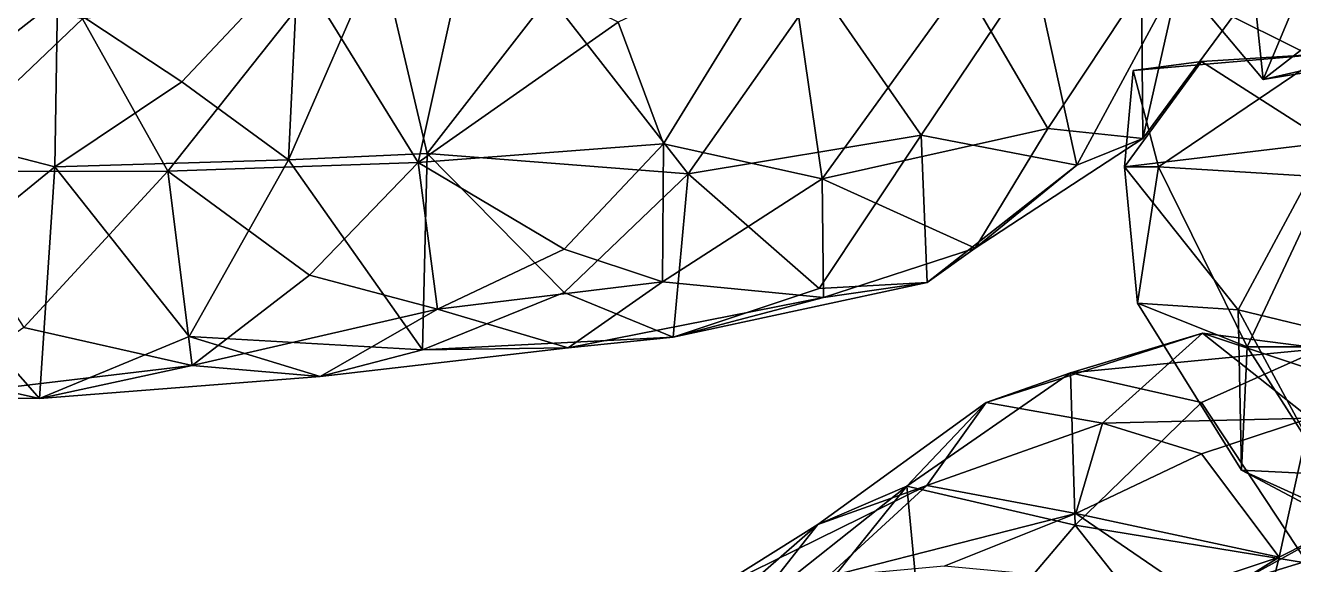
# Model space of a CAD drawing. Extents: x 290034 to 295698, y 4553723 to 4561693.
# Drawn here: x 293596.5 to 293721.9, y 4558725 to 4558778.4 of the extents above; entities that cross this region are included whole.
import ezdxf

# ---------------------------------------------------------------- set-up
doc = ezdxf.new("R2010")
doc.units = 0
doc.layers.add('Au_ppm_Pref_-_0_2', color=7, linetype='CONTINUOUS')

msp = doc.modelspace()

# ---------------------------------------------------------------- linework, layer by layer
at = {"layer": 'Au_ppm_Pref_-_0_2'}
for points in [[(293671.91, 4558786.69, 1901.69), (293655.13, 4558778.7, 1899.46), (293659.6, 4558766.63, 1902.65)], [(293671.91, 4558786.69, 1901.69), (293659.6, 4558766.63, 1902.65), (293675.3, 4558763.18, 1906.17)], [(293675.3, 4558763.18, 1906.17), (293689.24, 4558782.52, 1905.79), (293671.91, 4558786.69, 1901.69)], [(293622.53, 4558765.05, 1919.87), (293631.53, 4558785.74, 1919.64), (293636.24, 4558765.69, 1922.78)], [(293631.53, 4558785.74, 1919.64), (293622.53, 4558765.05, 1919.87), (293623.5, 4558785.01, 1912.5)], [(293635.34, 4558764.79, 1900.74), (293640.07, 4558786.08, 1897.29), (293624.82, 4558781.88, 1900.56)], [(293636.24, 4558765.69, 1922.78), (293631.53, 4558785.74, 1919.64), (293648.35, 4558781.29, 1924.72)], [(293635.34, 4558764.79, 1900.74), (293655.13, 4558778.7, 1899.46), (293640.07, 4558786.08, 1897.29)], [(293599.7, 4558780.95, 1911.91), (293623.5, 4558785.01, 1912.5), (293612, 4558772.77, 1915.26)], [(293622.53, 4558765.05, 1919.87), (293612, 4558772.77, 1915.26), (293623.5, 4558785.01, 1912.5)], [(293696.19, 4558784.07, 1923.49), (293685.09, 4558767.51, 1923.76), (293674.96, 4558782.12, 1925.98)], [(293696.19, 4558784.07, 1923.49), (293700.48, 4558764.53, 1918.46), (293685.09, 4558767.51, 1923.76)], [(293696.19, 4558784.07, 1923.49), (293710.67, 4558783.4, 1918.06), (293700.48, 4558764.53, 1918.46)], [(293707.01, 4558767.18, 1912.46), (293700.48, 4558764.53, 1918.46), (293710.67, 4558783.4, 1918.06)], [(293718.05, 4558782.19, 1912.46), (293707.01, 4558767.18, 1912.46), (293710.67, 4558783.4, 1918.06)], [(293599.7, 4558780.95, 1911.91), (293583.67, 4558768.43, 1915.29), (293574.26, 4558782.19, 1915.35)], [(293602.16, 4558779.02, 1902.94), (293586.86, 4558782.19, 1903.63), (293586.3, 4558763.9, 1901.9)], [(293624.82, 4558781.88, 1900.56), (293602.16, 4558779.02, 1902.94), (293610.59, 4558763.95, 1900.39)], [(293635.34, 4558764.79, 1900.74), (293624.82, 4558781.88, 1900.56), (293610.59, 4558763.95, 1900.39)], [(293662.05, 4558763.66, 1924.6), (293648.35, 4558781.29, 1924.72), (293674.96, 4558782.12, 1925.98)], [(293685.09, 4558767.51, 1923.76), (293662.05, 4558763.66, 1924.6), (293674.96, 4558782.12, 1925.98)], [(293675.3, 4558763.18, 1906.17), (293697.61, 4558768.16, 1909), (293689.24, 4558782.52, 1905.79)], [(293706.87, 4558782.19, 1909.31), (293689.24, 4558782.52, 1905.79), (293697.61, 4558768.16, 1909)], [(293707.01, 4558767.18, 1912.46), (293706.87, 4558782.19, 1909.31), (293697.61, 4558768.16, 1909)], [(293718.05, 4558782.19, 1912.46), (293706.87, 4558782.19, 1909.31), (293707.01, 4558767.18, 1912.46)], [(293717.94, 4558782.19, 1853.07), (293712.11, 4558781.13, 1858.85), (293718.9, 4558773.01, 1853.07)], [(293717.94, 4558782.19, 1853.07), (293718.9, 4558773.01, 1853.07), (293722.73, 4558782.19, 1851.81)], [(293718.9, 4558773.01, 1853.07), (293725.39, 4558778.05, 1851.69), (293722.73, 4558782.19, 1851.81)], [(293599.7, 4558780.95, 1911.91), (293599.42, 4558764.36, 1918.39), (293583.67, 4558768.43, 1915.29)], [(293599.7, 4558780.95, 1911.91), (293612, 4558772.77, 1915.26), (293599.42, 4558764.36, 1918.39)], [(293662.05, 4558763.66, 1924.6), (293636.24, 4558765.69, 1922.78), (293648.35, 4558781.29, 1924.72)], [(293738.68, 4558780.77, 1858.86), (293725.39, 4558774.51, 1855.63), (293712.11, 4558781.13, 1858.85)], [(293718.9, 4558773.01, 1853.07), (293712.11, 4558781.13, 1858.85), (293725.39, 4558774.51, 1855.63)], [(293586.3, 4558763.9, 1901.9), (293610.59, 4558763.95, 1900.39), (293602.16, 4558779.02, 1902.94)], [(293659.6, 4558766.63, 1902.65), (293655.13, 4558778.7, 1899.46), (293635.34, 4558764.79, 1900.74)], [(293718.9, 4558773.01, 1853.07), (293730.53, 4558774.94, 1853.07), (293725.39, 4558778.05, 1851.69)], [(293725.07, 4558775.56, 1888.71), (293708.56, 4558764.38, 1890.47), (293706.05, 4558773.92, 1888.71)], [(293725.07, 4558775.56, 1888.71), (293706.05, 4558773.92, 1888.71), (293712.8, 4558774.81, 1885.23)], [(293725.19, 4558763.36, 1892.99), (293708.56, 4558764.38, 1890.47), (293725.07, 4558775.56, 1888.71)], [(293725.07, 4558775.56, 1888.71), (293712.8, 4558774.81, 1885.23), (293725.35, 4558766.78, 1882.34)], [(293706.05, 4558773.92, 1888.71), (293705.2, 4558764.38, 1885.12), (293712.8, 4558774.81, 1885.23)], [(293712.8, 4558774.81, 1885.23), (293705.2, 4558764.38, 1885.12), (293725.35, 4558766.78, 1882.34)], [(293706.05, 4558773.92, 1888.71), (293708.56, 4558764.38, 1890.47), (293705.2, 4558764.38, 1885.12)], [(293725.39, 4558774.51, 1855.63), (293730.53, 4558774.94, 1853.07), (293718.9, 4558773.01, 1853.07)], [(293612, 4558772.77, 1915.26), (293622.53, 4558765.05, 1919.87), (293599.42, 4558764.36, 1918.39)], [(293586.8, 4558754.08, 1915.9), (293583.67, 4558768.43, 1915.29), (293599.42, 4558764.36, 1918.39)], [(293697.61, 4558768.16, 1909), (293675.3, 4558763.18, 1906.17), (293690.42, 4558756.32, 1911.11)], [(293707.01, 4558767.18, 1912.46), (293697.61, 4558768.16, 1909), (293690.42, 4558756.32, 1911.11)], [(293659.6, 4558766.63, 1902.65), (293635.34, 4558764.79, 1900.74), (293649.8, 4558756.22, 1903.8)], [(293659.6, 4558766.63, 1902.65), (293649.8, 4558756.22, 1903.8), (293659.5, 4558752.99, 1907.3)], [(293659.6, 4558766.63, 1902.65), (293659.5, 4558752.99, 1907.3), (293675.3, 4558763.18, 1906.17)], [(293675, 4558752.32, 1922.42), (293662.05, 4558763.66, 1924.6), (293685.09, 4558767.51, 1923.76)], [(293685.68, 4558752.93, 1917.18), (293675, 4558752.32, 1922.42), (293685.09, 4558767.51, 1923.76)], [(293685.68, 4558752.93, 1917.18), (293685.09, 4558767.51, 1923.76), (293700.48, 4558764.53, 1918.46)], [(293707.01, 4558767.18, 1912.46), (293690.42, 4558756.32, 1911.11), (293700.48, 4558764.53, 1918.46)], [(293725.35, 4558766.78, 1882.34), (293705.2, 4558764.38, 1885.12), (293716.42, 4558750.21, 1883.52)], [(293731.56, 4558746.56, 1879.73), (293725.35, 4558766.78, 1882.34), (293716.42, 4558750.21, 1883.52)], [(293636.24, 4558765.69, 1922.78), (293635.8, 4558746.24, 1918.67), (293622.53, 4558765.05, 1919.87)], [(293636.24, 4558765.69, 1922.78), (293649.8, 4558751.93, 1922.55), (293635.8, 4558746.24, 1918.67)], [(293636.24, 4558765.69, 1922.78), (293662.05, 4558763.66, 1924.6), (293649.8, 4558751.93, 1922.55)], [(293596.38, 4558748.48, 1902.65), (293610.59, 4558763.95, 1900.39), (293586.3, 4558763.9, 1901.9)], [(293597.9, 4558741.44, 1912.84), (293586.8, 4558754.08, 1915.9), (293599.42, 4558764.36, 1918.39)], [(293610.59, 4558763.95, 1900.39), (293596.38, 4558748.48, 1902.65), (293613.02, 4558744.7, 1906.03)], [(293612.72, 4558747.57, 1917.63), (293597.9, 4558741.44, 1912.84), (293599.42, 4558764.36, 1918.39)], [(293612.72, 4558747.57, 1917.63), (293599.42, 4558764.36, 1918.39), (293622.53, 4558765.05, 1919.87)], [(293635.34, 4558764.79, 1900.74), (293610.59, 4558763.95, 1900.39), (293624.6, 4558753.66, 1902.95)], [(293610.59, 4558763.95, 1900.39), (293613.02, 4558744.7, 1906.03), (293624.6, 4558753.66, 1902.95)], [(293622.53, 4558765.05, 1919.87), (293635.8, 4558746.24, 1918.67), (293612.72, 4558747.57, 1917.63)], [(293635.34, 4558764.79, 1900.74), (293624.6, 4558753.66, 1902.95), (293637.26, 4558750.27, 1906.85)], [(293635.34, 4558764.79, 1900.74), (293637.26, 4558750.27, 1906.85), (293649.8, 4558756.22, 1903.8)], [(293690.42, 4558756.32, 1911.11), (293685.68, 4558752.93, 1917.18), (293700.48, 4558764.53, 1918.46)], [(293708.56, 4558764.38, 1890.47), (293706.48, 4558750.87, 1888.71), (293705.2, 4558764.38, 1885.12)], [(293706.48, 4558750.87, 1888.71), (293716.42, 4558750.21, 1883.52), (293705.2, 4558764.38, 1885.12)], [(293708.56, 4558764.38, 1890.47), (293717.33, 4558746.56, 1892.51), (293706.48, 4558750.87, 1888.71)], [(293725.19, 4558763.36, 1892.99), (293717.33, 4558746.56, 1892.51), (293708.56, 4558764.38, 1890.47)], [(293649.8, 4558751.93, 1922.55), (293662.05, 4558763.66, 1924.6), (293660.56, 4558747.51, 1918.62)], [(293675.44, 4558751.42, 1912.94), (293675.3, 4558763.18, 1906.17), (293659.5, 4558752.99, 1907.3)], [(293660.56, 4558747.51, 1918.62), (293662.05, 4558763.66, 1924.6), (293675, 4558752.32, 1922.42)], [(293675.44, 4558751.42, 1912.94), (293690.42, 4558756.32, 1911.11), (293675.3, 4558763.18, 1906.17)], [(293736.06, 4558746.56, 1894.64), (293717.33, 4558746.56, 1892.51), (293725.19, 4558763.36, 1892.99)], [(293675.44, 4558751.42, 1912.94), (293685.68, 4558752.93, 1917.18), (293690.42, 4558756.32, 1911.11)], [(293637.26, 4558750.27, 1906.85), (293659.5, 4558752.99, 1907.3), (293649.8, 4558756.22, 1903.8)], [(293573.92, 4558746.79, 1912.6), (293586.8, 4558754.08, 1915.9), (293597.9, 4558741.44, 1912.84)], [(293624.6, 4558753.66, 1902.95), (293613.02, 4558744.7, 1906.03), (293637.26, 4558750.27, 1906.85)], [(293659.5, 4558752.99, 1907.3), (293637.26, 4558750.27, 1906.85), (293650.18, 4558746.45, 1912.6)], [(293675.44, 4558751.42, 1912.94), (293659.5, 4558752.99, 1907.3), (293650.18, 4558746.45, 1912.6)], [(293675.44, 4558751.42, 1912.94), (293660.56, 4558747.51, 1918.62), (293685.68, 4558752.93, 1917.18)], [(293685.68, 4558752.93, 1917.18), (293660.56, 4558747.51, 1918.62), (293675, 4558752.32, 1922.42)], [(293660.56, 4558747.51, 1918.62), (293635.8, 4558746.24, 1918.67), (293649.8, 4558751.93, 1922.55)], [(293675.44, 4558751.42, 1912.94), (293650.18, 4558746.45, 1912.6), (293660.56, 4558747.51, 1918.62)], [(293613.02, 4558744.7, 1906.03), (293625.65, 4558743.62, 1912.05), (293637.26, 4558750.27, 1906.85)], [(293650.18, 4558746.45, 1912.6), (293637.26, 4558750.27, 1906.85), (293625.65, 4558743.62, 1912.05)], [(293717.33, 4558746.56, 1892.51), (293716.76, 4558734.35, 1888.71), (293706.48, 4558750.87, 1888.71)], [(293706.48, 4558750.87, 1888.71), (293716.76, 4558734.35, 1888.71), (293716.42, 4558750.21, 1883.52)], [(293716.76, 4558734.35, 1888.71), (293727.69, 4558729.39, 1882.52), (293716.42, 4558750.21, 1883.52)], [(293731.56, 4558746.56, 1879.73), (293716.42, 4558750.21, 1883.52), (293727.69, 4558729.39, 1882.52)], [(293596.38, 4558748.48, 1902.65), (293586.42, 4558741.53, 1906.03), (293613.02, 4558744.7, 1906.03)], [(293625.65, 4558743.62, 1912.05), (293597.9, 4558741.44, 1912.84), (293612.72, 4558747.57, 1917.63)], [(293612.72, 4558747.57, 1917.63), (293635.8, 4558746.24, 1918.67), (293625.65, 4558743.62, 1912.05)], [(293660.56, 4558747.51, 1918.62), (293650.18, 4558746.45, 1912.6), (293635.8, 4558746.24, 1918.67)], [(293691.51, 4558741.03, 1859.01), (293712.92, 4558747.9, 1858.73), (293703.02, 4558739.01, 1863.77)], [(293691.51, 4558741.03, 1859.01), (293699.85, 4558743.98, 1853.22), (293712.92, 4558747.9, 1858.73)], [(293724.75, 4558746.38, 1853.38), (293712.92, 4558747.9, 1858.73), (293699.85, 4558743.98, 1853.22)], [(293723.52, 4558739.5, 1863.48), (293703.02, 4558739.01, 1863.77), (293712.92, 4558747.9, 1858.73)], [(293723.52, 4558739.5, 1863.48), (293712.92, 4558747.9, 1858.73), (293733.97, 4558740.87, 1859.01)], [(293724.75, 4558746.38, 1853.38), (293733.97, 4558740.87, 1859.01), (293712.92, 4558747.9, 1858.73)], [(293586.42, 4558741.53, 1906.03), (293573.92, 4558746.79, 1912.6), (293597.9, 4558741.44, 1912.84)], [(293650.18, 4558746.45, 1912.6), (293625.65, 4558743.62, 1912.05), (293635.8, 4558746.24, 1918.67)], [(293724.75, 4558746.38, 1853.38), (293699.85, 4558743.98, 1853.22), (293712.8, 4558741.03, 1848.97)], [(293724.75, 4558746.38, 1853.38), (293712.8, 4558741.03, 1848.97), (293723.28, 4558725.13, 1848.02)], [(293725.39, 4558733.93, 1892.92), (293716.76, 4558734.35, 1888.71), (293717.33, 4558746.56, 1892.51)], [(293736.06, 4558746.56, 1894.64), (293725.39, 4558733.93, 1892.92), (293717.33, 4558746.56, 1892.51)], [(293613.02, 4558744.7, 1906.03), (293586.42, 4558741.53, 1906.03), (293597.9, 4558741.44, 1912.84)], [(293613.02, 4558744.7, 1906.03), (293597.9, 4558741.44, 1912.84), (293625.65, 4558743.62, 1912.05)], [(293691.51, 4558741.03, 1859.01), (293683.68, 4558732.76, 1852.5), (293699.85, 4558743.98, 1853.22)], [(293699.85, 4558743.98, 1853.22), (293683.68, 4558732.76, 1852.5), (293700.31, 4558728.91, 1847.13)], [(293712.8, 4558741.03, 1848.97), (293699.85, 4558743.98, 1853.22), (293700.31, 4558728.91, 1847.13)], [(293685.66, 4558732.82, 1864.98), (293674.86, 4558728.98, 1858.98), (293691.51, 4558741.03, 1859.01)], [(293674.86, 4558728.98, 1858.98), (293683.68, 4558732.76, 1852.5), (293691.51, 4558741.03, 1859.01)], [(293703.02, 4558739.01, 1863.77), (293685.66, 4558732.82, 1864.98), (293691.51, 4558741.03, 1859.01)], [(293723.28, 4558725.13, 1848.02), (293712.8, 4558741.03, 1848.97), (293700.31, 4558728.91, 1847.13)], [(293700.37, 4558730.04, 1871.08), (293685.66, 4558732.82, 1864.98), (293703.02, 4558739.01, 1863.77)], [(293712.8, 4558735.95, 1867.35), (293700.37, 4558730.04, 1871.08), (293703.02, 4558739.01, 1863.77)], [(293712.8, 4558735.95, 1867.35), (293703.02, 4558739.01, 1863.77), (293723.52, 4558739.5, 1863.48)], [(293720.49, 4558725.73, 1869.58), (293712.8, 4558735.95, 1867.35), (293723.52, 4558739.5, 1863.48)], [(293720.49, 4558725.73, 1869.58), (293723.52, 4558739.5, 1863.48), (293726.41, 4558728.74, 1864.95)], [(293720.49, 4558725.73, 1869.58), (293700.37, 4558730.04, 1871.08), (293712.8, 4558735.95, 1867.35)], [(293725.39, 4558733.93, 1892.92), (293732.82, 4558725.78, 1888.92), (293716.76, 4558734.35, 1888.71)], [(293716.76, 4558734.35, 1888.71), (293732.82, 4558725.78, 1888.92), (293727.69, 4558729.39, 1882.52)], [(293675.83, 4558723.8, 1870.89), (293664.11, 4558722.2, 1866.32), (293685.66, 4558732.82, 1864.98)], [(293664.11, 4558722.2, 1866.32), (293674.86, 4558728.98, 1858.98), (293685.66, 4558732.82, 1864.98)], [(293674.86, 4558728.98, 1858.98), (293668.22, 4558720.5, 1853.07), (293683.68, 4558732.76, 1852.5)], [(293675, 4558721.98, 1849.38), (293683.68, 4558732.76, 1852.5), (293668.22, 4558720.5, 1853.07)], [(293683.68, 4558732.76, 1852.5), (293675, 4558721.98, 1849.38), (293685.67, 4558711.6, 1845.65)], [(293675.83, 4558723.8, 1870.89), (293685.66, 4558732.82, 1864.98), (293700.37, 4558730.04, 1871.08)], [(293683.68, 4558732.76, 1852.5), (293685.67, 4558711.6, 1845.65), (293700.31, 4558728.91, 1847.13)], [(293675.83, 4558723.8, 1870.89), (293700.37, 4558730.04, 1871.08), (293687.38, 4558724.85, 1877.01)], [(293711.24, 4558722.64, 1875.53), (293687.38, 4558724.85, 1877.01), (293700.37, 4558730.04, 1871.08)], [(293720.49, 4558725.73, 1869.58), (293711.24, 4558722.64, 1875.53), (293700.37, 4558730.04, 1871.08)], [(293664.11, 4558722.2, 1866.32), (293658.83, 4558714.95, 1858.35), (293674.86, 4558728.98, 1858.98)], [(293658.83, 4558714.95, 1858.35), (293668.22, 4558720.5, 1853.07), (293674.86, 4558728.98, 1858.98)], [(293714.78, 4558710.59, 1845.12), (293700.31, 4558728.91, 1847.13), (293685.67, 4558711.6, 1845.65)], [(293714.78, 4558710.59, 1845.12), (293723.28, 4558725.13, 1848.02), (293700.31, 4558728.91, 1847.13)], [(293716.64, 4558723.31, 1864.95), (293720.49, 4558725.73, 1869.58), (293726.41, 4558728.74, 1864.95)], [(293716.64, 4558723.31, 1864.95), (293726.41, 4558728.74, 1864.95), (293727.59, 4558726.69, 1859.99)], [(293716.64, 4558723.31, 1864.95), (293727.59, 4558726.69, 1859.99), (293720.34, 4558708.75, 1859.89)], [(293720.34, 4558708.75, 1859.89), (293727.59, 4558726.69, 1859.99), (293729.79, 4558709.23, 1853.43)], [(293716.74, 4558710.4, 1870.78), (293711.24, 4558722.64, 1875.53), (293720.49, 4558725.73, 1869.58)], [(293714.78, 4558710.59, 1845.12), (293731.69, 4558710.92, 1850.1), (293723.28, 4558725.13, 1848.02)], [(293716.64, 4558723.31, 1864.95), (293716.74, 4558710.4, 1870.78), (293720.49, 4558725.73, 1869.58)]]:
    msp.add_3dface(points, dxfattribs=at)

doc.saveas('drawing.dxf')
